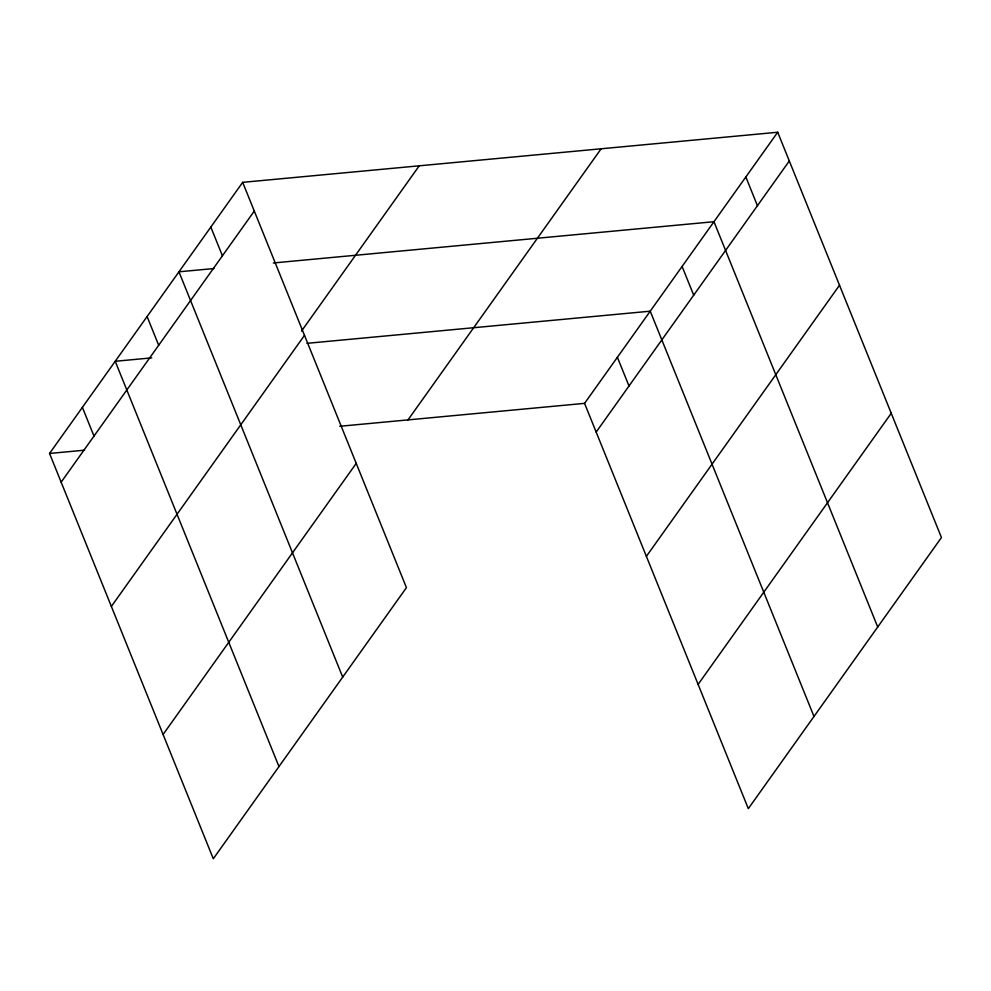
<?xml version="1.0" encoding="UTF-8"?>
<svg xmlns="http://www.w3.org/2000/svg" width="991" height="991" viewBox="0 0 991 991"><rect width="100%" height="100%" fill="white"/><g stroke="black" fill="none" stroke-linecap="round" stroke-linejoin="round"><path stroke-width="1.49" d="M242.684 182.344L406.434 587.638L213.3 858.751L49.55 453.457L242.684 182.344L777.7 132.249L941.45 537.543L748.316 808.656L584.566 403.362L777.7 132.249M61.157 482.171L254.291 211.058M301.512 331.081L419.243 165.807M111.364 606.442L304.497 335.33M163.094 734.48L356.227 463.367M408.007 419.899L601.141 148.774M596.161 432.088L789.307 160.963M646.38 556.36L839.513 285.235M698.11 684.385L891.243 413.272M213.957 268.536L178.95 271.807L342.7 677.101M273.318 262.974L713.966 221.711L877.716 627.006M151.747 357.862L115.216 361.281L278.966 766.576M306.925 343.332L650.232 311.186L813.983 716.481M49.55 453.457L84.557 450.187M339.789 426.279L584.566 403.362M745.839 176.98L757.434 205.694M682.093 266.455L693.7 295.169M617.393 357.28L629 385.995M210.823 227.075L222.418 255.789M147.089 316.538L158.684 345.264M82.389 407.363L93.984 436.09"/></g></svg>
